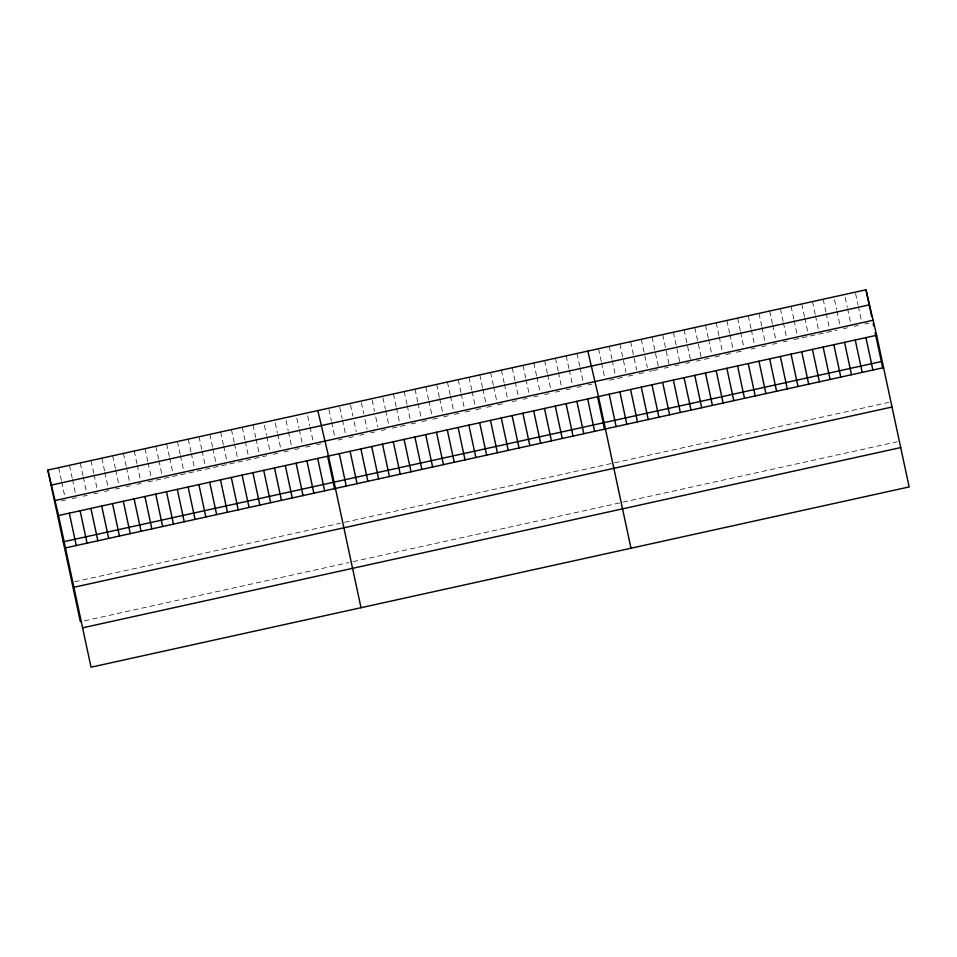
<?xml version="1.0" encoding="UTF-8"?>
<svg xmlns="http://www.w3.org/2000/svg" width="957" height="957" viewBox="0 0 957 957"><rect width="100%" height="100%" fill="white"/><g stroke="black" fill="none" stroke-linecap="round" stroke-linejoin="round"><path stroke-width="0.72" stroke-dasharray="4.79 3.59" d="M61.547 500.978L65.59 500.08M72.337 498.597L76.393 497.7M83.139 496.216L87.195 495.319M93.942 493.836L97.985 492.939M104.744 491.455L108.787 490.558M115.534 489.075L119.589 488.19M126.336 486.694L130.391 485.809M137.138 484.314L141.181 483.429M147.94 481.933L259.981 457.255M262.673 456.656L266.728 455.759M273.475 454.276L277.53 453.379M284.277 451.895L288.32 451.01M295.079 449.515L299.122 448.63M305.869 447.134L309.924 446.249M316.671 444.754L320.727 443.869M338.276 440.005L342.319 439.107M349.066 437.624L353.121 436.727M359.868 435.244L363.923 434.346M370.67 432.863L374.725 431.966M381.472 430.483L385.515 429.585M392.274 428.102L397.669 426.918M400.373 426.32L408.472 424.537M411.163 423.939L419.262 422.157M421.965 421.558L430.064 419.776M432.767 419.178L440.866 417.396M443.57 416.797L451.668 415.015M454.36 414.417L462.458 412.634M465.162 412.036L473.26 410.254M475.964 409.656L484.063 407.873M486.766 407.287L494.865 405.493M497.556 404.907L505.655 403.112M512.414 401.629L516.457 400.744M523.204 399.248L527.259 398.363M534.006 396.868L538.061 395.983M544.808 394.487L548.851 393.602M555.61 392.107L559.654 391.222M566.4 389.738L570.456 388.841M577.203 387.358L581.258 386.461M588.005 384.977L592.048 384.08M609.465 380.24L614.813 379.068M617.492 378.482L625.507 376.711M628.187 376.125L636.214 374.354M638.881 373.768L646.908 371.998M649.588 371.412L652.255 370.814M653.595 370.526L657.603 369.641M664.29 368.17L668.309 367.285M674.996 365.813L679.003 364.928M685.691 363.445L689.698 362.571M696.385 361.088L700.404 360.215M704.412 359.33L712.439 357.559M715.106 356.973L723.133 355.203M725.813 354.604L733.84 352.846M736.507 352.248L744.534 350.489M751.221 349.006L755.229 348.133M761.916 346.649L765.935 345.776M772.61 344.293L776.629 343.407M783.316 341.936L787.324 341.051M794.011 339.579L836.813 330.153M843.488 328.682L847.507 327.796M854.194 326.325L858.202 325.44M864.889 323.968L868.908 323.083M74.622 581.772L340.548 523.18M344.604 522.283L611.882 463.391M614.561 462.805L888.706 402.395M84.407 620.83L348.994 562.537M353.037 561.639L620.327 502.748M622.995 502.162L897.14 441.763M855.57 293.572L857.986 304.84M858.285 306.252L861.312 320.332M845.175 297.34L847.292 307.197M847.591 308.609L850.617 322.688M834.48 299.697L836.597 309.554M836.897 310.965L839.911 325.045M823.176 299.242L825.891 311.91M826.19 313.322L829.217 327.402M812.481 301.599L815.197 314.267M815.496 315.678L818.51 329.758M801.775 303.955L804.502 316.623M804.801 318.035L807.816 332.115M791.08 306.312L793.796 318.98M794.095 320.392L797.121 334.472M780.386 308.668L783.101 321.337M783.4 322.748L786.415 336.828M769.679 311.025L772.407 323.693M772.706 325.105L775.72 339.185M758.985 313.382L761.7 326.05M761.999 327.461L765.026 341.541M748.29 315.738L751.006 328.418M751.305 329.818L754.319 343.898M737.584 318.095L740.311 330.775M740.61 332.175L743.625 346.255M726.889 320.451L729.605 333.132M729.904 334.531L732.93 348.623M716.195 322.808L718.91 335.488M719.209 336.888L722.535 352.379M705.488 325.165L708.216 337.845M708.515 339.245L711.829 354.736M694.794 327.521L701.134 357.093M684.099 329.878L690.44 359.449M673.393 332.235L679.733 361.818M662.699 334.603L669.039 364.174M652.004 336.96L658.344 366.531M641.298 339.316L647.339 367.476M630.603 341.673L636.644 369.833M619.909 344.03L625.938 372.189M609.202 346.386L611.918 359.054M612.229 360.466L615.243 374.546M598.508 348.743L601.223 361.411M601.522 362.823L604.549 376.902M577.011 353.48L579.727 366.148M580.026 367.56L583.052 381.64M566.209 355.86L568.925 368.529M569.236 369.94L572.25 384.02M555.407 358.241L558.134 370.909M558.433 372.321L561.448 386.401M544.617 360.622L547.332 373.29M547.631 374.701L550.646 388.781M533.815 362.99L536.53 375.67M536.829 377.082L539.856 391.162M523.012 365.371L525.728 378.051M526.039 379.462L529.054 393.542M512.21 367.751L514.938 380.431M515.237 381.831L518.251 395.923M501.42 370.132L504.136 382.812M504.435 384.212L507.449 398.303M490.618 372.512L493.334 385.192M493.633 386.592L496.659 400.672M479.816 374.893L482.531 387.561M482.842 388.973L485.857 403.053M469.014 377.273L471.741 389.942M472.04 391.353L475.055 405.433M458.224 379.654L460.939 392.322M461.238 393.734L464.253 407.814M447.421 382.034L450.137 394.703M450.436 396.114L453.462 410.194M436.619 384.415L439.335 397.083M439.646 398.495L442.66 412.575M425.817 386.795L428.545 399.464M428.844 400.875L431.858 414.955M415.027 389.176L417.742 401.844M418.042 403.256L421.056 417.336M404.225 391.545L406.94 404.225M407.239 405.636L410.266 419.716M393.423 393.925L396.138 406.605M396.437 408.017L399.464 422.097M382.932 397.717L385.348 408.986M385.647 410.386L388.662 424.477M372.129 400.098L374.546 411.366M375.754 416.989L377.859 426.858M361.327 402.478L363.744 413.747M364.952 419.369L367.069 429.226M350.525 404.859L352.942 416.116M354.15 421.75L356.267 431.607M339.735 407.239L342.139 418.496M342.45 419.908L345.465 433.988M328.933 409.62L331.349 420.877M331.648 422.288L334.663 436.368M307.64 415.781L309.745 425.638M310.044 427.049L313.071 441.129M296.837 418.161L298.943 428.018M299.254 429.43L302.268 443.51M286.035 420.542L288.153 430.399M288.452 431.81L291.466 445.89M275.233 422.922L277.351 432.779M277.65 434.191L280.676 448.271M264.443 425.303L266.548 435.16M266.847 436.559L269.874 450.651M253.031 424.86L255.746 437.54M256.057 438.94L259.072 453.032M242.241 427.241L244.956 439.921M245.255 441.321L248.27 455.4M231.438 429.621L234.154 442.29M234.453 443.701L237.48 457.781M220.636 432.002L223.352 444.67M223.651 446.082L226.677 460.161M209.834 434.382L212.55 447.051M212.861 448.462L215.875 462.542M199.044 436.763L201.76 449.431M202.059 450.843L205.073 464.923M188.242 439.143L190.957 451.812M191.256 453.223L194.283 467.303M177.44 441.524L180.155 454.192M180.454 455.604L183.481 469.684M166.638 443.892L169.353 456.573M169.664 457.984L172.679 472.064M155.847 446.273L158.563 458.953M158.862 460.365L161.877 474.445M145.045 448.654L147.761 461.334M148.06 462.733L151.086 476.825M134.243 451.034L136.959 463.714M137.258 465.114L140.284 479.206M123.441 453.415L126.157 466.095M126.468 467.495L129.482 481.574M112.651 455.795L115.366 468.463M115.665 469.875L118.68 483.955M101.849 458.176L104.564 470.844M104.863 472.256L107.89 486.335M91.047 460.556L93.762 473.225M94.061 474.636L97.088 488.716M80.244 462.937L82.96 475.605M83.271 477.017L86.286 491.097M69.454 465.317L72.17 477.986M72.469 479.397L75.483 493.477M58.652 467.698L61.368 480.366M61.667 481.778L64.681 495.858"/><path stroke-width="1.44" d="M47.85 470.066L865.965 289.804L876.636 335.273L909.15 486.934L91.035 667.196L58.521 515.536L47.85 470.066L80.364 621.727M51.367 485.079L869.494 304.816M54.992 500.535L873.119 320.272M58.521 515.536L876.636 335.273M63.234 541.818L881.349 361.555M65.459 547.93L883.586 367.667M73.904 587.287L892.02 407.024M82.589 627.828L900.716 447.565M587.813 351.099L598.472 396.557L630.986 548.217M317.832 410.589L328.502 456.046L361.004 607.707M865.965 289.804L871.707 316.564M873.191 323.514L873.753 326.134M875.165 332.689L882.797 368.313M865.941 337.63L872.88 370.024M855.247 339.986L862.185 372.381M844.541 342.343L851.491 374.737M833.846 344.699L840.784 377.094M823.14 347.056L830.09 379.45M812.445 349.413L819.395 381.807M801.751 351.769L808.689 384.164M791.044 354.126L797.994 386.52M780.35 356.494L787.3 388.877M769.655 358.851L776.594 391.234M758.949 361.208L765.899 393.59M748.254 363.564L755.205 395.947M737.56 365.921L744.498 398.303M726.853 368.278L733.804 400.66M716.159 370.634L723.109 403.017M705.465 372.991L712.403 405.373M694.758 375.347L701.708 407.742M684.064 377.704L691.014 410.098M673.369 380.061L680.307 412.455M662.663 382.417L669.613 414.812M651.968 384.774L658.918 417.168M641.274 387.13L648.212 419.525M630.567 389.487L637.518 421.881M619.873 391.844L626.823 424.238M609.178 394.2L616.117 426.595M597.563 396.605L604.645 429.597M587.682 398.937L594.62 431.332M576.88 401.318L583.818 433.712M566.077 403.698L573.028 436.093M555.275 406.079L562.226 438.473M544.485 408.46L551.423 440.854M533.683 410.84L540.621 443.223M522.881 413.221L529.831 445.603M512.079 415.601L519.029 447.984M501.289 417.982L508.227 450.364M490.486 420.362L497.425 452.745M479.684 422.743L486.635 455.125M468.882 425.111L475.832 457.506M458.092 427.492L465.03 459.886M447.29 429.872L454.228 462.267M436.488 432.253L443.438 464.647M425.686 434.634L432.636 467.028M414.895 437.014L421.834 469.409M404.093 439.395L411.032 471.777M393.291 441.775L400.241 474.158M382.489 444.156L389.439 476.538M371.699 446.536L378.637 478.919M360.897 448.917L367.835 481.299M350.095 451.285L357.045 483.68M339.292 453.666L346.243 486.06M327.581 456.094L334.663 489.087M317.7 458.427L324.638 490.821M306.898 460.807L313.848 493.202M296.096 463.188L303.046 495.582M285.306 465.569L292.244 497.951M274.503 467.949L281.442 500.332M263.701 470.33L270.64 502.712M252.899 472.71L259.849 505.093M242.109 475.091L249.047 507.473M231.307 477.459L238.245 509.854M220.505 479.84L227.443 512.234M209.703 482.22L216.653 514.615M198.912 484.601L205.851 516.995M188.11 486.981L195.049 519.376M177.308 489.362L184.246 521.756M166.506 491.742L173.456 524.125M155.716 494.123L162.654 526.506M144.914 496.504L151.852 528.886M134.112 498.884L141.05 531.267M123.309 501.265L130.26 533.647M112.519 503.645L119.458 536.028M101.717 506.014L108.655 538.408M90.915 508.394L97.853 540.789M80.113 510.775L87.063 543.169M69.311 513.155L76.261 545.55"/></g></svg>
